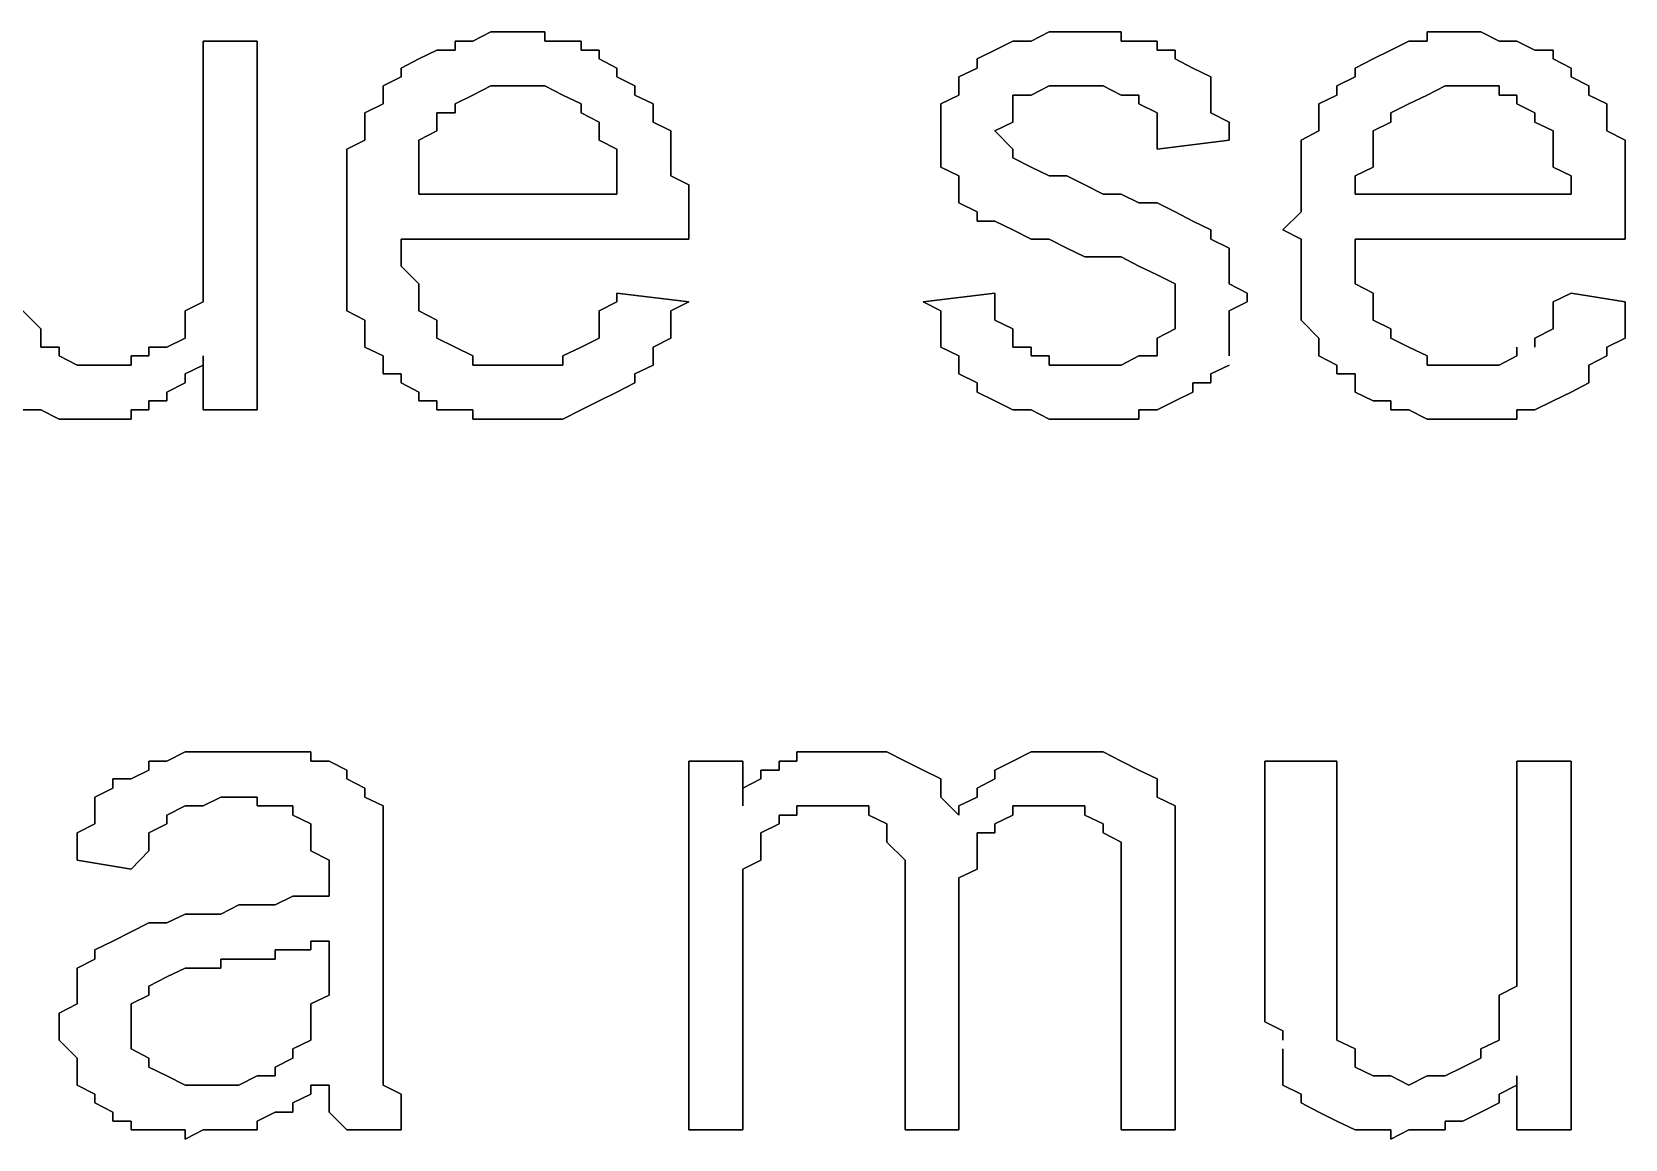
# Model space of a CAD drawing. Header units: metres. Extents: x 2.9 to 42.8, y 1.7 to 28.7.
# Drawn here: x 40.0067 to 40.319, y 16.4553 to 16.6723 of the extents above; entities that cross this region are included whole.
import ezdxf

# ---------------------------------------------------------------- set-up
doc = ezdxf.new("R2010")
doc.units = ezdxf.units.M
doc.layers.add('GRIS', color=8, linetype='Continuous')

msp = doc.modelspace()

# ---------------------------------------------------------------- linework, layer by layer
at = {"layer": 'GRIS', "lineweight": -3}
for points in [[(40.0967, 16.6723), (40.0932, 16.6705), (40.0967, 16.6723)], [(40.1003, 16.6723), (40.0967, 16.6723), (40.1003, 16.6723)], [(40.1038, 16.6723), (40.1003, 16.6723), (40.1038, 16.6723)], [(40.1073, 16.6723), (40.1038, 16.6723), (40.1073, 16.6723)], [(40.1073, 16.6705), (40.1073, 16.6723), (40.1073, 16.6705)], [(40.2061, 16.6723), (40.2026, 16.6705), (40.2061, 16.6723)], [(40.2096, 16.6723), (40.2061, 16.6723), (40.2096, 16.6723)], [(40.2131, 16.6723), (40.2096, 16.6723), (40.2131, 16.6723)], [(40.2167, 16.6723), (40.2131, 16.6723), (40.2167, 16.6723)], [(40.2202, 16.6723), (40.2167, 16.6723), (40.2202, 16.6723)], [(40.2202, 16.6705), (40.2202, 16.6723), (40.2202, 16.6705)], [(40.2837, 16.6723), (40.2802, 16.6723), (40.2837, 16.6723)], [(40.2802, 16.6723), (40.2802, 16.6705), (40.2802, 16.6723)], [(40.2872, 16.6723), (40.2837, 16.6723), (40.2872, 16.6723)], [(40.2907, 16.6723), (40.2872, 16.6723), (40.2907, 16.6723)], [(40.2943, 16.6705), (40.2907, 16.6723), (40.2943, 16.6705)], [(40.0509, 16.6705), (40.0403, 16.6705), (40.0509, 16.6705)], [(40.0403, 16.6705), (40.0403, 16.6317), (40.0403, 16.6705)], [(40.0509, 16.5982), (40.0509, 16.6705), (40.0509, 16.5982)], [(40.0861, 16.6687), (40.0826, 16.667), (40.0861, 16.6687)], [(40.0897, 16.6687), (40.0861, 16.6687), (40.0897, 16.6687)], [(40.0932, 16.6705), (40.0897, 16.6705), (40.0932, 16.6705)], [(40.0897, 16.6705), (40.0897, 16.6687), (40.0897, 16.6705)], [(40.1108, 16.6705), (40.1073, 16.6705), (40.1108, 16.6705)], [(40.1144, 16.6705), (40.1108, 16.6705), (40.1144, 16.6705)], [(40.1144, 16.6687), (40.1144, 16.6705), (40.1144, 16.6687)], [(40.1179, 16.6687), (40.1144, 16.6687), (40.1179, 16.6687)], [(40.1179, 16.667), (40.1179, 16.6687), (40.1179, 16.667)], [(40.1955, 16.6687), (40.192, 16.667), (40.1955, 16.6687)], [(40.199, 16.6705), (40.1955, 16.6687), (40.199, 16.6705)], [(40.2026, 16.6705), (40.199, 16.6705), (40.2026, 16.6705)], [(40.2237, 16.6705), (40.2202, 16.6705), (40.2237, 16.6705)], [(40.2273, 16.6705), (40.2237, 16.6705), (40.2273, 16.6705)], [(40.2273, 16.6687), (40.2273, 16.6705), (40.2273, 16.6687)], [(40.2308, 16.6687), (40.2273, 16.6687), (40.2308, 16.6687)], [(40.2308, 16.667), (40.2308, 16.6687), (40.2308, 16.667)], [(40.2731, 16.6687), (40.2696, 16.667), (40.2731, 16.6687)], [(40.2766, 16.6705), (40.2731, 16.6687), (40.2766, 16.6705)], [(40.2802, 16.6705), (40.2766, 16.6705), (40.2802, 16.6705)], [(40.2978, 16.6705), (40.2943, 16.6705), (40.2978, 16.6705)], [(40.3013, 16.6687), (40.2978, 16.6705), (40.3013, 16.6687)], [(40.3049, 16.6687), (40.3013, 16.6687), (40.3049, 16.6687)], [(40.3049, 16.667), (40.3049, 16.6687), (40.3049, 16.667)], [(40.0826, 16.667), (40.0791, 16.6652), (40.0826, 16.667)], [(40.0791, 16.6652), (40.0791, 16.6635), (40.0791, 16.6652)], [(40.1214, 16.6652), (40.1179, 16.667), (40.1214, 16.6652)], [(40.1214, 16.6635), (40.1214, 16.6652), (40.1214, 16.6635)], [(40.192, 16.6652), (40.1884, 16.6635), (40.192, 16.6652)], [(40.192, 16.667), (40.192, 16.6652), (40.192, 16.667)], [(40.2343, 16.6652), (40.2308, 16.667), (40.2343, 16.6652)], [(40.2378, 16.6635), (40.2343, 16.6652), (40.2378, 16.6635)], [(40.2696, 16.667), (40.2661, 16.6652), (40.2696, 16.667)], [(40.2661, 16.6652), (40.2661, 16.6635), (40.2661, 16.6652)], [(40.3084, 16.6652), (40.3049, 16.667), (40.3084, 16.6652)], [(40.3084, 16.6635), (40.3084, 16.6652), (40.3084, 16.6635)], [(40.0791, 16.6635), (40.0756, 16.6617), (40.0791, 16.6635)], [(40.0756, 16.6617), (40.0756, 16.6599), (40.0756, 16.6617)], [(40.0932, 16.6599), (40.0967, 16.6617), (40.0932, 16.6599)], [(40.0967, 16.6617), (40.1003, 16.6617), (40.0967, 16.6617)], [(40.1003, 16.6617), (40.1038, 16.6617), (40.1003, 16.6617)], [(40.1038, 16.6617), (40.1073, 16.6617), (40.1038, 16.6617)], [(40.1073, 16.6617), (40.1108, 16.6599), (40.1073, 16.6617)], [(40.1249, 16.6617), (40.1214, 16.6635), (40.1249, 16.6617)], [(40.1249, 16.6599), (40.1249, 16.6617), (40.1249, 16.6599)], [(40.1884, 16.6635), (40.1884, 16.6617), (40.1884, 16.6635)], [(40.1884, 16.6617), (40.1884, 16.6599), (40.1884, 16.6617)], [(40.2026, 16.6599), (40.2061, 16.6617), (40.2026, 16.6599)], [(40.2061, 16.6617), (40.2096, 16.6617), (40.2061, 16.6617)], [(40.2096, 16.6617), (40.2131, 16.6617), (40.2096, 16.6617)], [(40.2131, 16.6617), (40.2167, 16.6617), (40.2131, 16.6617)], [(40.2167, 16.6617), (40.2202, 16.6599), (40.2167, 16.6617)], [(40.2378, 16.6617), (40.2378, 16.6635), (40.2378, 16.6617)], [(40.2378, 16.6599), (40.2378, 16.6617), (40.2378, 16.6599)], [(40.2661, 16.6635), (40.2625, 16.6617), (40.2661, 16.6635)], [(40.2625, 16.6617), (40.2625, 16.6599), (40.2625, 16.6617)], [(40.2802, 16.6599), (40.2837, 16.6617), (40.2802, 16.6599)], [(40.2837, 16.6617), (40.2872, 16.6617), (40.2837, 16.6617)], [(40.2872, 16.6617), (40.2907, 16.6617), (40.2872, 16.6617)], [(40.2907, 16.6617), (40.2943, 16.6617), (40.2907, 16.6617)], [(40.2943, 16.6617), (40.2943, 16.6599), (40.2943, 16.6617)], [(40.3119, 16.6617), (40.3084, 16.6635), (40.3119, 16.6617)], [(40.3119, 16.6599), (40.3119, 16.6617), (40.3119, 16.6599)], [(40.0756, 16.6599), (40.0756, 16.6582), (40.0756, 16.6599)], [(40.0897, 16.6582), (40.0932, 16.6599), (40.0897, 16.6582)], [(40.1108, 16.6599), (40.1144, 16.6582), (40.1108, 16.6599)], [(40.1285, 16.6582), (40.1249, 16.6599), (40.1285, 16.6582)], [(40.1884, 16.6599), (40.1849, 16.6582), (40.1884, 16.6599)], [(40.199, 16.6582), (40.199, 16.6599), (40.199, 16.6582)], [(40.199, 16.6599), (40.2026, 16.6599), (40.199, 16.6599)], [(40.2202, 16.6599), (40.2237, 16.6599), (40.2202, 16.6599)], [(40.2237, 16.6599), (40.2237, 16.6582), (40.2237, 16.6599)], [(40.2378, 16.6564), (40.2378, 16.6599), (40.2378, 16.6564)], [(40.2625, 16.6599), (40.259, 16.6582), (40.2625, 16.6599)], [(40.2766, 16.6582), (40.2802, 16.6599), (40.2766, 16.6582)], [(40.2943, 16.6599), (40.2978, 16.6599), (40.2943, 16.6599)], [(40.2978, 16.6599), (40.2978, 16.6582), (40.2978, 16.6599)], [(40.3154, 16.6582), (40.3119, 16.6599), (40.3154, 16.6582)], [(40.0756, 16.6582), (40.072, 16.6564), (40.0756, 16.6582)], [(40.072, 16.6564), (40.072, 16.6546), (40.072, 16.6564)], [(40.0861, 16.6546), (40.0861, 16.6564), (40.0861, 16.6546)], [(40.0861, 16.6564), (40.0897, 16.6564), (40.0861, 16.6564)], [(40.0897, 16.6564), (40.0897, 16.6582), (40.0897, 16.6564)], [(40.1144, 16.6582), (40.1144, 16.6564), (40.1144, 16.6582)], [(40.1144, 16.6564), (40.1179, 16.6546), (40.1144, 16.6564)], [(40.1285, 16.6564), (40.1285, 16.6582), (40.1285, 16.6564)], [(40.1285, 16.6546), (40.1285, 16.6564), (40.1285, 16.6546)], [(40.1849, 16.6582), (40.1849, 16.6564), (40.1849, 16.6582)], [(40.1849, 16.6564), (40.1849, 16.6529), (40.1849, 16.6564)], [(40.199, 16.6546), (40.199, 16.6582), (40.199, 16.6546)], [(40.2237, 16.6582), (40.2273, 16.6564), (40.2237, 16.6582)], [(40.2273, 16.6564), (40.2273, 16.6546), (40.2273, 16.6564)], [(40.2414, 16.6546), (40.2378, 16.6564), (40.2414, 16.6546)], [(40.259, 16.6582), (40.259, 16.6564), (40.259, 16.6582)], [(40.259, 16.6564), (40.259, 16.6546), (40.259, 16.6564)], [(40.2731, 16.6564), (40.2766, 16.6582), (40.2731, 16.6564)], [(40.2731, 16.6546), (40.2731, 16.6564), (40.2731, 16.6546)], [(40.2978, 16.6582), (40.3013, 16.6564), (40.2978, 16.6582)], [(40.3013, 16.6564), (40.3013, 16.6546), (40.3013, 16.6564)], [(40.3154, 16.6564), (40.3154, 16.6582), (40.3154, 16.6564)], [(40.3154, 16.6546), (40.3154, 16.6564), (40.3154, 16.6546)], [(40.072, 16.6546), (40.072, 16.6529), (40.072, 16.6546)], [(40.072, 16.6529), (40.072, 16.6511), (40.072, 16.6529)], [(40.0826, 16.6511), (40.0861, 16.6529), (40.0826, 16.6511)], [(40.0861, 16.6529), (40.0861, 16.6546), (40.0861, 16.6529)], [(40.1179, 16.6546), (40.1179, 16.6529), (40.1179, 16.6546)], [(40.1179, 16.6529), (40.1179, 16.6511), (40.1179, 16.6529)], [(40.132, 16.6529), (40.1285, 16.6546), (40.132, 16.6529)], [(40.132, 16.6511), (40.132, 16.6529), (40.132, 16.6511)], [(40.1849, 16.6529), (40.1849, 16.6511), (40.1849, 16.6529)], [(40.1955, 16.6529), (40.199, 16.6546), (40.1955, 16.6529)], [(40.199, 16.6493), (40.1955, 16.6529), (40.199, 16.6493)], [(40.2273, 16.6546), (40.2273, 16.6529), (40.2273, 16.6546)], [(40.2273, 16.6529), (40.2273, 16.6493), (40.2273, 16.6529)], [(40.2414, 16.6511), (40.2414, 16.6546), (40.2414, 16.6511)], [(40.259, 16.6529), (40.2555, 16.6511), (40.259, 16.6529)], [(40.259, 16.6546), (40.259, 16.6529), (40.259, 16.6546)], [(40.2696, 16.6529), (40.2731, 16.6546), (40.2696, 16.6529)], [(40.2696, 16.6511), (40.2696, 16.6529), (40.2696, 16.6511)], [(40.3013, 16.6546), (40.3049, 16.6529), (40.3013, 16.6546)], [(40.3049, 16.6529), (40.3049, 16.6511), (40.3049, 16.6529)], [(40.3154, 16.6529), (40.3154, 16.6546), (40.3154, 16.6529)], [(40.319, 16.6511), (40.3154, 16.6529), (40.319, 16.6511)], [(40.072, 16.6511), (40.0685, 16.6493), (40.072, 16.6511)], [(40.0685, 16.6493), (40.0685, 16.6458), (40.0685, 16.6493)], [(40.0826, 16.6493), (40.0826, 16.6511), (40.0826, 16.6493)], [(40.0826, 16.6458), (40.0826, 16.6493), (40.0826, 16.6458)], [(40.1179, 16.6511), (40.1214, 16.6493), (40.1179, 16.6511)], [(40.1214, 16.6493), (40.1214, 16.6458), (40.1214, 16.6493)], [(40.132, 16.6493), (40.132, 16.6511), (40.132, 16.6493)], [(40.132, 16.6458), (40.132, 16.6493), (40.132, 16.6458)], [(40.1849, 16.6511), (40.1849, 16.6476), (40.1849, 16.6511)], [(40.199, 16.6476), (40.199, 16.6493), (40.199, 16.6476)], [(40.2273, 16.6493), (40.2414, 16.6511), (40.2273, 16.6493)], [(40.2555, 16.6511), (40.2555, 16.6493), (40.2555, 16.6511)], [(40.2555, 16.6493), (40.2555, 16.6458), (40.2555, 16.6493)], [(40.2696, 16.6493), (40.2696, 16.6511), (40.2696, 16.6493)], [(40.2696, 16.6458), (40.2696, 16.6493), (40.2696, 16.6458)], [(40.3049, 16.6511), (40.3049, 16.6493), (40.3049, 16.6511)], [(40.3049, 16.6493), (40.3049, 16.6458), (40.3049, 16.6493)], [(40.319, 16.6493), (40.319, 16.6511), (40.319, 16.6493)], [(40.319, 16.6458), (40.319, 16.6493), (40.319, 16.6458)], [(40.1849, 16.6476), (40.1849, 16.6458), (40.1849, 16.6476)], [(40.2026, 16.6458), (40.199, 16.6476), (40.2026, 16.6458)], [(40.0685, 16.6458), (40.0685, 16.6441), (40.0685, 16.6458)], [(40.0685, 16.6441), (40.0685, 16.6423), (40.0685, 16.6441)], [(40.0826, 16.6441), (40.0826, 16.6458), (40.0826, 16.6441)], [(40.0826, 16.6405), (40.0826, 16.6441), (40.0826, 16.6405)], [(40.1214, 16.6458), (40.1214, 16.6441), (40.1214, 16.6458)], [(40.1214, 16.6441), (40.1214, 16.6405), (40.1214, 16.6441)], [(40.132, 16.6441), (40.132, 16.6458), (40.132, 16.6441)], [(40.1355, 16.6423), (40.132, 16.6441), (40.1355, 16.6423)], [(40.1849, 16.6458), (40.1884, 16.6441), (40.1849, 16.6458)], [(40.1884, 16.6441), (40.1884, 16.6423), (40.1884, 16.6441)], [(40.2061, 16.6441), (40.2026, 16.6458), (40.2061, 16.6441)], [(40.2096, 16.6441), (40.2061, 16.6441), (40.2096, 16.6441)], [(40.2131, 16.6423), (40.2096, 16.6441), (40.2131, 16.6423)], [(40.2555, 16.6458), (40.2555, 16.6441), (40.2555, 16.6458)], [(40.2555, 16.6441), (40.2555, 16.6423), (40.2555, 16.6441)], [(40.2661, 16.6441), (40.2696, 16.6458), (40.2661, 16.6441)], [(40.2661, 16.6405), (40.2661, 16.6441), (40.2661, 16.6405)], [(40.3049, 16.6458), (40.3084, 16.6441), (40.3049, 16.6458)], [(40.3084, 16.6441), (40.3084, 16.6405), (40.3084, 16.6441)], [(40.319, 16.6441), (40.319, 16.6458), (40.319, 16.6441)], [(40.319, 16.6423), (40.319, 16.6441), (40.319, 16.6423)], [(40.0685, 16.6423), (40.0685, 16.6388), (40.0685, 16.6423)], [(40.1214, 16.6405), (40.0826, 16.6405), (40.1214, 16.6405)], [(40.1355, 16.6388), (40.1355, 16.6423), (40.1355, 16.6388)], [(40.1884, 16.6423), (40.1884, 16.6405), (40.1884, 16.6423)], [(40.1884, 16.6405), (40.1884, 16.6388), (40.1884, 16.6405)], [(40.2167, 16.6405), (40.2131, 16.6423), (40.2167, 16.6405)], [(40.2202, 16.6405), (40.2167, 16.6405), (40.2202, 16.6405)], [(40.2237, 16.6388), (40.2202, 16.6405), (40.2237, 16.6388)], [(40.2555, 16.6423), (40.2555, 16.6388), (40.2555, 16.6423)], [(40.3084, 16.6405), (40.2661, 16.6405), (40.3084, 16.6405)], [(40.319, 16.6388), (40.319, 16.6423), (40.319, 16.6388)], [(40.0685, 16.6388), (40.0685, 16.637), (40.0685, 16.6388)], [(40.0685, 16.637), (40.0685, 16.6335), (40.0685, 16.637)], [(40.1355, 16.637), (40.1355, 16.6388), (40.1355, 16.637)], [(40.1355, 16.6335), (40.1355, 16.637), (40.1355, 16.6335)], [(40.1884, 16.6388), (40.192, 16.637), (40.1884, 16.6388)], [(40.192, 16.637), (40.192, 16.6352), (40.192, 16.637)], [(40.2273, 16.6388), (40.2237, 16.6388), (40.2273, 16.6388)], [(40.2308, 16.637), (40.2273, 16.6388), (40.2308, 16.637)], [(40.2343, 16.6352), (40.2308, 16.637), (40.2343, 16.6352)], [(40.2555, 16.637), (40.2519, 16.6335), (40.2555, 16.637)], [(40.2555, 16.6388), (40.2555, 16.637), (40.2555, 16.6388)], [(40.319, 16.637), (40.319, 16.6388), (40.319, 16.637)], [(40.319, 16.6335), (40.319, 16.637), (40.319, 16.6335)], [(40.192, 16.6352), (40.1955, 16.6352), (40.192, 16.6352)], [(40.1955, 16.6352), (40.199, 16.6335), (40.1955, 16.6352)], [(40.2378, 16.6335), (40.2343, 16.6352), (40.2378, 16.6335)], [(40.0403, 16.6317), (40.0403, 16.6282), (40.0403, 16.6317)], [(40.0685, 16.6335), (40.0685, 16.6317), (40.0685, 16.6335)], [(40.0685, 16.6317), (40.0685, 16.6299), (40.0685, 16.6317)], [(40.0791, 16.6282), (40.0791, 16.6317), (40.0791, 16.6282)], [(40.0791, 16.6317), (40.1355, 16.6317), (40.0791, 16.6317)], [(40.1355, 16.6317), (40.1355, 16.6335), (40.1355, 16.6317)], [(40.199, 16.6335), (40.2026, 16.6317), (40.199, 16.6335)], [(40.2026, 16.6317), (40.2061, 16.6317), (40.2026, 16.6317)], [(40.2061, 16.6317), (40.2096, 16.6299), (40.2061, 16.6317)], [(40.2378, 16.6317), (40.2378, 16.6335), (40.2378, 16.6317)], [(40.2414, 16.6299), (40.2378, 16.6317), (40.2414, 16.6299)], [(40.2519, 16.6335), (40.2555, 16.6317), (40.2519, 16.6335)], [(40.2555, 16.6317), (40.2555, 16.6299), (40.2555, 16.6317)], [(40.2661, 16.6282), (40.2661, 16.6317), (40.2661, 16.6282)], [(40.2661, 16.6317), (40.319, 16.6317), (40.2661, 16.6317)], [(40.319, 16.6317), (40.319, 16.6335), (40.319, 16.6317)], [(40.0403, 16.6282), (40.0403, 16.6264), (40.0403, 16.6282)], [(40.0685, 16.6299), (40.0685, 16.6264), (40.0685, 16.6299)], [(40.0791, 16.6264), (40.0791, 16.6282), (40.0791, 16.6264)], [(40.2096, 16.6299), (40.2131, 16.6282), (40.2096, 16.6299)], [(40.2131, 16.6282), (40.2167, 16.6282), (40.2131, 16.6282)], [(40.2167, 16.6282), (40.2202, 16.6282), (40.2167, 16.6282)], [(40.2202, 16.6282), (40.2237, 16.6264), (40.2202, 16.6282)], [(40.2414, 16.6282), (40.2414, 16.6299), (40.2414, 16.6282)], [(40.2414, 16.6264), (40.2414, 16.6282), (40.2414, 16.6264)], [(40.2555, 16.6299), (40.2555, 16.6264), (40.2555, 16.6299)], [(40.2661, 16.6264), (40.2661, 16.6282), (40.2661, 16.6264)], [(40.0403, 16.6264), (40.0403, 16.6229), (40.0403, 16.6264)], [(40.0685, 16.6264), (40.0685, 16.6247), (40.0685, 16.6264)], [(40.0685, 16.6247), (40.0685, 16.6211), (40.0685, 16.6247)], [(40.0826, 16.6229), (40.0791, 16.6264), (40.0826, 16.6229)], [(40.2237, 16.6264), (40.2273, 16.6247), (40.2237, 16.6264)], [(40.2273, 16.6247), (40.2308, 16.6229), (40.2273, 16.6247)], [(40.2414, 16.6229), (40.2414, 16.6264), (40.2414, 16.6229)], [(40.2555, 16.6264), (40.2555, 16.6247), (40.2555, 16.6264)], [(40.2555, 16.6247), (40.2555, 16.6211), (40.2555, 16.6247)], [(40.2661, 16.6229), (40.2661, 16.6264), (40.2661, 16.6229)], [(40.0403, 16.6229), (40.0403, 16.6211), (40.0403, 16.6229)], [(40.0403, 16.6211), (40.0403, 16.6194), (40.0403, 16.6211)], [(40.0685, 16.6211), (40.0685, 16.6194), (40.0685, 16.6211)], [(40.0826, 16.6211), (40.0826, 16.6229), (40.0826, 16.6211)], [(40.0826, 16.6194), (40.0826, 16.6211), (40.0826, 16.6194)], [(40.1214, 16.6211), (40.1214, 16.6194), (40.1214, 16.6211)], [(40.1355, 16.6194), (40.1214, 16.6211), (40.1355, 16.6194)], [(40.1955, 16.6211), (40.1814, 16.6194), (40.1955, 16.6211)], [(40.1955, 16.6194), (40.1955, 16.6211), (40.1955, 16.6194)], [(40.2308, 16.6229), (40.2308, 16.6194), (40.2308, 16.6229)], [(40.2449, 16.6211), (40.2414, 16.6229), (40.2449, 16.6211)], [(40.2449, 16.6194), (40.2449, 16.6211), (40.2449, 16.6194)], [(40.2555, 16.6211), (40.2555, 16.6194), (40.2555, 16.6211)], [(40.2696, 16.6211), (40.2661, 16.6229), (40.2696, 16.6211)], [(40.2696, 16.6194), (40.2696, 16.6211), (40.2696, 16.6194)], [(40.3084, 16.6211), (40.3049, 16.6194), (40.3084, 16.6211)], [(40.319, 16.6194), (40.3084, 16.6211), (40.319, 16.6194)], [(40.0403, 16.6194), (40.0368, 16.6176), (40.0403, 16.6194)], [(40.0685, 16.6194), (40.0685, 16.6176), (40.0685, 16.6194)], [(40.0826, 16.6176), (40.0826, 16.6194), (40.0826, 16.6176)], [(40.1214, 16.6194), (40.1179, 16.6176), (40.1214, 16.6194)], [(40.132, 16.6176), (40.1355, 16.6194), (40.132, 16.6176)], [(40.1814, 16.6194), (40.1849, 16.6176), (40.1814, 16.6194)], [(40.1955, 16.6158), (40.1955, 16.6194), (40.1955, 16.6158)], [(40.2308, 16.6194), (40.2308, 16.6176), (40.2308, 16.6194)], [(40.2414, 16.6176), (40.2449, 16.6194), (40.2414, 16.6176)], [(40.2555, 16.6194), (40.2555, 16.6176), (40.2555, 16.6194)], [(40.2696, 16.6176), (40.2696, 16.6194), (40.2696, 16.6176)], [(40.3049, 16.6194), (40.3049, 16.6176), (40.3049, 16.6194)], [(40.319, 16.6176), (40.319, 16.6194), (40.319, 16.6176)], [(40.0085, 16.6141), (40.005, 16.6176), (40.0085, 16.6141)], [(40.0368, 16.6176), (40.0368, 16.6158), (40.0368, 16.6176)], [(40.0368, 16.6158), (40.0368, 16.6141), (40.0368, 16.6158)], [(40.0685, 16.6176), (40.072, 16.6158), (40.0685, 16.6176)], [(40.072, 16.6158), (40.072, 16.6123), (40.072, 16.6158)], [(40.0861, 16.6158), (40.0826, 16.6176), (40.0861, 16.6158)], [(40.0861, 16.6141), (40.0861, 16.6158), (40.0861, 16.6141)], [(40.1179, 16.6176), (40.1179, 16.6141), (40.1179, 16.6176)], [(40.132, 16.6141), (40.132, 16.6176), (40.132, 16.6141)], [(40.1849, 16.6176), (40.1849, 16.6158), (40.1849, 16.6176)], [(40.1849, 16.6158), (40.1849, 16.6141), (40.1849, 16.6158)], [(40.199, 16.6141), (40.1955, 16.6158), (40.199, 16.6141)], [(40.2308, 16.6176), (40.2308, 16.6158), (40.2308, 16.6176)], [(40.2308, 16.6158), (40.2308, 16.6141), (40.2308, 16.6158)], [(40.2414, 16.6141), (40.2414, 16.6176), (40.2414, 16.6141)], [(40.2555, 16.6176), (40.2555, 16.6158), (40.2555, 16.6176)], [(40.2555, 16.6158), (40.259, 16.6123), (40.2555, 16.6158)], [(40.2696, 16.6158), (40.2696, 16.6176), (40.2696, 16.6158)], [(40.2731, 16.6141), (40.2696, 16.6158), (40.2731, 16.6141)], [(40.3049, 16.6176), (40.3049, 16.6141), (40.3049, 16.6176)], [(40.319, 16.6141), (40.319, 16.6176), (40.319, 16.6141)], [(40.0085, 16.6123), (40.0085, 16.6141), (40.0085, 16.6123)], [(40.0085, 16.6105), (40.0085, 16.6123), (40.0085, 16.6105)], [(40.0368, 16.6123), (40.0332, 16.6105), (40.0368, 16.6123)], [(40.0368, 16.6141), (40.0368, 16.6123), (40.0368, 16.6141)], [(40.072, 16.6123), (40.072, 16.6105), (40.072, 16.6123)], [(40.0861, 16.6123), (40.0861, 16.6141), (40.0861, 16.6123)], [(40.0897, 16.6105), (40.0861, 16.6123), (40.0897, 16.6105)], [(40.1179, 16.6123), (40.1144, 16.6105), (40.1179, 16.6123)], [(40.1179, 16.6141), (40.1179, 16.6123), (40.1179, 16.6141)], [(40.1285, 16.6105), (40.132, 16.6123), (40.1285, 16.6105)], [(40.132, 16.6123), (40.132, 16.6141), (40.132, 16.6123)], [(40.1849, 16.6141), (40.1849, 16.6105), (40.1849, 16.6141)], [(40.199, 16.6123), (40.199, 16.6141), (40.199, 16.6123)], [(40.199, 16.6105), (40.199, 16.6123), (40.199, 16.6105)], [(40.2308, 16.6141), (40.2273, 16.6123), (40.2308, 16.6141)], [(40.2273, 16.6123), (40.2273, 16.6105), (40.2273, 16.6123)], [(40.2414, 16.6123), (40.2414, 16.6141), (40.2414, 16.6123)], [(40.2414, 16.6105), (40.2414, 16.6123), (40.2414, 16.6105)], [(40.259, 16.6123), (40.259, 16.6105), (40.259, 16.6123)], [(40.2731, 16.6123), (40.2731, 16.6141), (40.2731, 16.6123)], [(40.2766, 16.6105), (40.2731, 16.6123), (40.2766, 16.6105)], [(40.3049, 16.6141), (40.3013, 16.6123), (40.3049, 16.6141)], [(40.3013, 16.6123), (40.3013, 16.6105), (40.3013, 16.6123)], [(40.3154, 16.6105), (40.319, 16.6123), (40.3154, 16.6105)], [(40.319, 16.6123), (40.319, 16.6141), (40.319, 16.6123)], [(40.0121, 16.6105), (40.0085, 16.6105), (40.0121, 16.6105)], [(40.0121, 16.6088), (40.0121, 16.6105), (40.0121, 16.6088)], [(40.0156, 16.607), (40.0121, 16.6088), (40.0156, 16.607)], [(40.0297, 16.6088), (40.0262, 16.6088), (40.0297, 16.6088)], [(40.0262, 16.6088), (40.0262, 16.607), (40.0262, 16.6088)], [(40.0332, 16.6105), (40.0297, 16.6105), (40.0332, 16.6105)], [(40.0297, 16.6105), (40.0297, 16.6088), (40.0297, 16.6105)], [(40.0403, 16.607), (40.0403, 16.6088), (40.0403, 16.607)], [(40.0403, 16.6088), (40.0403, 16.5982), (40.0403, 16.6088)], [(40.072, 16.6105), (40.0756, 16.6088), (40.072, 16.6105)], [(40.0756, 16.6088), (40.0756, 16.607), (40.0756, 16.6088)], [(40.0932, 16.6088), (40.0897, 16.6105), (40.0932, 16.6088)], [(40.0932, 16.607), (40.0932, 16.6088), (40.0932, 16.607)], [(40.1144, 16.6105), (40.1108, 16.6088), (40.1144, 16.6105)], [(40.1108, 16.6088), (40.1108, 16.607), (40.1108, 16.6088)], [(40.1285, 16.6088), (40.1285, 16.6105), (40.1285, 16.6088)], [(40.1285, 16.607), (40.1285, 16.6088), (40.1285, 16.607)], [(40.1849, 16.6105), (40.1884, 16.6088), (40.1849, 16.6105)], [(40.1884, 16.6088), (40.1884, 16.607), (40.1884, 16.6088)], [(40.2026, 16.6105), (40.199, 16.6105), (40.2026, 16.6105)], [(40.2026, 16.6088), (40.2026, 16.6105), (40.2026, 16.6088)], [(40.2061, 16.6088), (40.2026, 16.6088), (40.2061, 16.6088)], [(40.2061, 16.607), (40.2061, 16.6088), (40.2061, 16.607)], [(40.2237, 16.6088), (40.2202, 16.607), (40.2237, 16.6088)], [(40.2273, 16.6088), (40.2237, 16.6088), (40.2273, 16.6088)], [(40.2273, 16.6105), (40.2273, 16.6088), (40.2273, 16.6105)], [(40.2414, 16.6088), (40.2414, 16.6105), (40.2414, 16.6088)], [(40.259, 16.6105), (40.259, 16.6088), (40.259, 16.6105)], [(40.259, 16.6088), (40.2625, 16.607), (40.259, 16.6088)], [(40.2802, 16.6088), (40.2766, 16.6105), (40.2802, 16.6088)], [(40.2802, 16.607), (40.2802, 16.6088), (40.2802, 16.607)], [(40.2978, 16.6088), (40.2943, 16.607), (40.2978, 16.6088)], [(40.2978, 16.6105), (40.2978, 16.6088), (40.2978, 16.6105)], [(40.3119, 16.607), (40.3154, 16.6088), (40.3119, 16.607)], [(40.3154, 16.6088), (40.3154, 16.6105), (40.3154, 16.6088)], [(40.0191, 16.607), (40.0156, 16.607), (40.0191, 16.607)], [(40.0226, 16.607), (40.0191, 16.607), (40.0226, 16.607)], [(40.0262, 16.607), (40.0226, 16.607), (40.0262, 16.607)], [(40.0368, 16.6053), (40.0403, 16.607), (40.0368, 16.6053)], [(40.0756, 16.607), (40.0756, 16.6053), (40.0756, 16.607)], [(40.0967, 16.607), (40.0932, 16.607), (40.0967, 16.607)], [(40.1003, 16.607), (40.0967, 16.607), (40.1003, 16.607)], [(40.1038, 16.607), (40.1003, 16.607), (40.1038, 16.607)], [(40.1073, 16.607), (40.1038, 16.607), (40.1073, 16.607)], [(40.1108, 16.607), (40.1073, 16.607), (40.1108, 16.607)], [(40.1249, 16.6053), (40.1285, 16.607), (40.1249, 16.6053)], [(40.1884, 16.607), (40.1884, 16.6053), (40.1884, 16.607)], [(40.2096, 16.607), (40.2061, 16.607), (40.2096, 16.607)], [(40.2131, 16.607), (40.2096, 16.607), (40.2131, 16.607)], [(40.2167, 16.607), (40.2131, 16.607), (40.2167, 16.607)], [(40.2202, 16.607), (40.2167, 16.607), (40.2202, 16.607)], [(40.2378, 16.6053), (40.2414, 16.607), (40.2378, 16.6053)], [(40.2625, 16.607), (40.2625, 16.6053), (40.2625, 16.607)], [(40.2837, 16.607), (40.2802, 16.607), (40.2837, 16.607)], [(40.2872, 16.607), (40.2837, 16.607), (40.2872, 16.607)], [(40.2907, 16.607), (40.2872, 16.607), (40.2907, 16.607)], [(40.2943, 16.607), (40.2907, 16.607), (40.2943, 16.607)], [(40.3119, 16.6053), (40.3119, 16.607), (40.3119, 16.6053)], [(40.0332, 16.6017), (40.0368, 16.6035), (40.0332, 16.6017)], [(40.0368, 16.6035), (40.0368, 16.6053), (40.0368, 16.6035)], [(40.0756, 16.6053), (40.0791, 16.6053), (40.0756, 16.6053)], [(40.0791, 16.6053), (40.0791, 16.6035), (40.0791, 16.6053)], [(40.0791, 16.6035), (40.0826, 16.6017), (40.0791, 16.6035)], [(40.1214, 16.6017), (40.1249, 16.6035), (40.1214, 16.6017)], [(40.1249, 16.6035), (40.1249, 16.6053), (40.1249, 16.6035)], [(40.1884, 16.6053), (40.192, 16.6035), (40.1884, 16.6053)], [(40.192, 16.6035), (40.192, 16.6017), (40.192, 16.6035)], [(40.2343, 16.6017), (40.2343, 16.6035), (40.2343, 16.6017)], [(40.2343, 16.6035), (40.2378, 16.6035), (40.2343, 16.6035)], [(40.2378, 16.6035), (40.2378, 16.6053), (40.2378, 16.6035)], [(40.2625, 16.6053), (40.2661, 16.6053), (40.2625, 16.6053)], [(40.2661, 16.6053), (40.2661, 16.6035), (40.2661, 16.6053)], [(40.2661, 16.6035), (40.2661, 16.6017), (40.2661, 16.6035)], [(40.3084, 16.6017), (40.3119, 16.6035), (40.3084, 16.6017)], [(40.3119, 16.6035), (40.3119, 16.6053), (40.3119, 16.6035)], [(40.0297, 16.5982), (40.0297, 16.6), (40.0297, 16.5982)], [(40.0297, 16.6), (40.0332, 16.6), (40.0297, 16.6)], [(40.0332, 16.6), (40.0332, 16.6017), (40.0332, 16.6)], [(40.0826, 16.6017), (40.0826, 16.6), (40.0826, 16.6017)], [(40.0826, 16.6), (40.0861, 16.6), (40.0826, 16.6)], [(40.0861, 16.6), (40.0861, 16.5982), (40.0861, 16.6)], [(40.1144, 16.5982), (40.1179, 16.6), (40.1144, 16.5982)], [(40.1179, 16.6), (40.1214, 16.6017), (40.1179, 16.6)], [(40.192, 16.6017), (40.1955, 16.6), (40.192, 16.6017)], [(40.1955, 16.6), (40.199, 16.5982), (40.1955, 16.6)], [(40.2273, 16.5982), (40.2308, 16.6), (40.2273, 16.5982)], [(40.2308, 16.6), (40.2343, 16.6017), (40.2308, 16.6)], [(40.2661, 16.6017), (40.2696, 16.6), (40.2661, 16.6017)], [(40.2696, 16.6), (40.2731, 16.6), (40.2696, 16.6)], [(40.2731, 16.6), (40.2731, 16.5982), (40.2731, 16.6)], [(40.3013, 16.5982), (40.3049, 16.6), (40.3013, 16.5982)], [(40.3049, 16.6), (40.3084, 16.6017), (40.3049, 16.6)], [(40.005, 16.5982), (40.0085, 16.5982), (40.005, 16.5982)], [(40.0085, 16.5982), (40.0121, 16.5964), (40.0085, 16.5982)], [(40.0121, 16.5964), (40.0156, 16.5964), (40.0121, 16.5964)], [(40.0156, 16.5964), (40.0191, 16.5964), (40.0156, 16.5964)], [(40.0191, 16.5964), (40.0226, 16.5964), (40.0191, 16.5964)], [(40.0226, 16.5964), (40.0262, 16.5964), (40.0226, 16.5964)], [(40.0262, 16.5964), (40.0262, 16.5982), (40.0262, 16.5964)], [(40.0262, 16.5982), (40.0297, 16.5982), (40.0262, 16.5982)], [(40.0403, 16.5982), (40.0509, 16.5982), (40.0403, 16.5982)], [(40.0861, 16.5982), (40.0897, 16.5982), (40.0861, 16.5982)], [(40.0897, 16.5982), (40.0932, 16.5982), (40.0897, 16.5982)], [(40.0932, 16.5982), (40.0932, 16.5964), (40.0932, 16.5982)], [(40.0932, 16.5964), (40.0967, 16.5964), (40.0932, 16.5964)], [(40.0967, 16.5964), (40.1003, 16.5964), (40.0967, 16.5964)], [(40.1003, 16.5964), (40.1038, 16.5964), (40.1003, 16.5964)], [(40.1038, 16.5964), (40.1073, 16.5964), (40.1038, 16.5964)], [(40.1073, 16.5964), (40.1108, 16.5964), (40.1073, 16.5964)], [(40.1108, 16.5964), (40.1144, 16.5982), (40.1108, 16.5964)], [(40.199, 16.5982), (40.2026, 16.5982), (40.199, 16.5982)], [(40.2026, 16.5982), (40.2061, 16.5964), (40.2026, 16.5982)], [(40.2061, 16.5964), (40.2096, 16.5964), (40.2061, 16.5964)], [(40.2096, 16.5964), (40.2131, 16.5964), (40.2096, 16.5964)], [(40.2131, 16.5964), (40.2167, 16.5964), (40.2131, 16.5964)], [(40.2167, 16.5964), (40.2202, 16.5964), (40.2167, 16.5964)], [(40.2202, 16.5964), (40.2237, 16.5964), (40.2202, 16.5964)], [(40.2237, 16.5964), (40.2237, 16.5982), (40.2237, 16.5964)], [(40.2237, 16.5982), (40.2273, 16.5982), (40.2237, 16.5982)], [(40.2731, 16.5982), (40.2766, 16.5982), (40.2731, 16.5982)], [(40.2766, 16.5982), (40.2802, 16.5964), (40.2766, 16.5982)], [(40.2802, 16.5964), (40.2837, 16.5964), (40.2802, 16.5964)], [(40.2837, 16.5964), (40.2872, 16.5964), (40.2837, 16.5964)], [(40.2872, 16.5964), (40.2907, 16.5964), (40.2872, 16.5964)], [(40.2907, 16.5964), (40.2943, 16.5964), (40.2907, 16.5964)], [(40.2943, 16.5964), (40.2978, 16.5964), (40.2943, 16.5964)], [(40.2978, 16.5964), (40.2978, 16.5982), (40.2978, 16.5964)], [(40.2978, 16.5982), (40.3013, 16.5982), (40.2978, 16.5982)], [(40.0368, 16.5312), (40.0332, 16.5294), (40.0368, 16.5312)], [(40.0403, 16.5312), (40.0368, 16.5312), (40.0403, 16.5312)], [(40.0438, 16.5312), (40.0403, 16.5312), (40.0438, 16.5312)], [(40.0473, 16.5312), (40.0438, 16.5312), (40.0473, 16.5312)], [(40.0509, 16.5312), (40.0473, 16.5312), (40.0509, 16.5312)], [(40.0544, 16.5312), (40.0509, 16.5312), (40.0544, 16.5312)], [(40.0579, 16.5312), (40.0544, 16.5312), (40.0579, 16.5312)], [(40.0614, 16.5312), (40.0579, 16.5312), (40.0614, 16.5312)], [(40.0614, 16.5294), (40.0614, 16.5312), (40.0614, 16.5294)], [(40.1602, 16.5312), (40.1567, 16.5312), (40.1602, 16.5312)], [(40.1567, 16.5312), (40.1567, 16.5294), (40.1567, 16.5312)], [(40.1637, 16.5312), (40.1602, 16.5312), (40.1637, 16.5312)], [(40.1673, 16.5312), (40.1637, 16.5312), (40.1673, 16.5312)], [(40.1708, 16.5312), (40.1673, 16.5312), (40.1708, 16.5312)], [(40.1743, 16.5312), (40.1708, 16.5312), (40.1743, 16.5312)], [(40.1779, 16.5294), (40.1743, 16.5312), (40.1779, 16.5294)], [(40.2026, 16.5312), (40.199, 16.5294), (40.2026, 16.5312)], [(40.2061, 16.5312), (40.2026, 16.5312), (40.2061, 16.5312)], [(40.2096, 16.5312), (40.2061, 16.5312), (40.2096, 16.5312)], [(40.2131, 16.5312), (40.2096, 16.5312), (40.2131, 16.5312)], [(40.2167, 16.5312), (40.2131, 16.5312), (40.2167, 16.5312)], [(40.2202, 16.5294), (40.2167, 16.5312), (40.2202, 16.5294)], [(40.0297, 16.5276), (40.0262, 16.5259), (40.0297, 16.5276)], [(40.0332, 16.5294), (40.0297, 16.5294), (40.0332, 16.5294)], [(40.0297, 16.5294), (40.0297, 16.5276), (40.0297, 16.5294)], [(40.065, 16.5294), (40.0614, 16.5294), (40.065, 16.5294)], [(40.0685, 16.5276), (40.065, 16.5294), (40.0685, 16.5276)], [(40.0685, 16.5259), (40.0685, 16.5276), (40.0685, 16.5259)], [(40.1461, 16.5294), (40.1355, 16.5294), (40.1461, 16.5294)], [(40.1355, 16.5294), (40.1355, 16.4571), (40.1355, 16.5294)], [(40.1461, 16.5206), (40.1461, 16.5294), (40.1461, 16.5206)], [(40.1532, 16.5276), (40.1496, 16.5276), (40.1532, 16.5276)], [(40.1496, 16.5276), (40.1496, 16.5259), (40.1496, 16.5276)], [(40.1567, 16.5294), (40.1532, 16.5294), (40.1567, 16.5294)], [(40.1532, 16.5294), (40.1532, 16.5276), (40.1532, 16.5294)], [(40.1814, 16.5276), (40.1779, 16.5294), (40.1814, 16.5276)], [(40.1849, 16.5259), (40.1814, 16.5276), (40.1849, 16.5259)], [(40.199, 16.5294), (40.1955, 16.5276), (40.199, 16.5294)], [(40.1955, 16.5276), (40.1955, 16.5259), (40.1955, 16.5276)], [(40.2237, 16.5276), (40.2202, 16.5294), (40.2237, 16.5276)], [(40.2273, 16.5259), (40.2237, 16.5276), (40.2273, 16.5259)], [(40.2625, 16.5294), (40.2484, 16.5294), (40.2625, 16.5294)], [(40.2484, 16.5294), (40.2484, 16.4853), (40.2484, 16.5294)], [(40.2625, 16.4906), (40.2625, 16.5294), (40.2625, 16.4906)], [(40.3084, 16.5294), (40.2978, 16.5294), (40.3084, 16.5294)], [(40.2978, 16.5294), (40.2978, 16.4906), (40.2978, 16.5294)], [(40.3084, 16.4571), (40.3084, 16.5294), (40.3084, 16.4571)], [(40.0262, 16.5259), (40.0226, 16.5259), (40.0262, 16.5259)], [(40.0226, 16.5259), (40.0226, 16.5241), (40.0226, 16.5259)], [(40.072, 16.5241), (40.0685, 16.5259), (40.072, 16.5241)], [(40.1496, 16.5259), (40.1461, 16.5241), (40.1496, 16.5259)], [(40.1849, 16.5241), (40.1849, 16.5259), (40.1849, 16.5241)], [(40.1955, 16.5259), (40.192, 16.5241), (40.1955, 16.5259)], [(40.2273, 16.5241), (40.2273, 16.5259), (40.2273, 16.5241)], [(40.0226, 16.5241), (40.0191, 16.5223), (40.0226, 16.5241)], [(40.0191, 16.5223), (40.0191, 16.5206), (40.0191, 16.5223)], [(40.0403, 16.5206), (40.0438, 16.5223), (40.0403, 16.5206)], [(40.0438, 16.5223), (40.0473, 16.5223), (40.0438, 16.5223)], [(40.0473, 16.5223), (40.0509, 16.5223), (40.0473, 16.5223)], [(40.0509, 16.5223), (40.0509, 16.5206), (40.0509, 16.5223)], [(40.072, 16.5223), (40.072, 16.5241), (40.072, 16.5223)], [(40.0756, 16.5206), (40.072, 16.5223), (40.0756, 16.5206)], [(40.1461, 16.5241), (40.1461, 16.5223), (40.1461, 16.5241)], [(40.1461, 16.5223), (40.1461, 16.5206), (40.1461, 16.5223)], [(40.1849, 16.5223), (40.1849, 16.5241), (40.1849, 16.5223)], [(40.1884, 16.5188), (40.1849, 16.5223), (40.1884, 16.5188)], [(40.192, 16.5223), (40.1884, 16.5206), (40.192, 16.5223)], [(40.192, 16.5241), (40.192, 16.5223), (40.192, 16.5241)], [(40.2273, 16.5223), (40.2273, 16.5241), (40.2273, 16.5223)], [(40.2308, 16.5206), (40.2273, 16.5223), (40.2308, 16.5206)], [(40.0191, 16.5206), (40.0191, 16.5188), (40.0191, 16.5206)], [(40.0191, 16.5188), (40.0191, 16.5171), (40.0191, 16.5188)], [(40.0332, 16.5188), (40.0368, 16.5206), (40.0332, 16.5188)], [(40.0332, 16.5171), (40.0332, 16.5188), (40.0332, 16.5171)], [(40.0368, 16.5206), (40.0403, 16.5206), (40.0368, 16.5206)], [(40.0509, 16.5206), (40.0544, 16.5206), (40.0509, 16.5206)], [(40.0544, 16.5206), (40.0579, 16.5206), (40.0544, 16.5206)], [(40.0579, 16.5206), (40.0579, 16.5188), (40.0579, 16.5206)], [(40.0579, 16.5188), (40.0614, 16.5171), (40.0579, 16.5188)], [(40.0756, 16.5188), (40.0756, 16.5206), (40.0756, 16.5188)], [(40.0756, 16.5153), (40.0756, 16.5188), (40.0756, 16.5153)], [(40.1532, 16.5171), (40.1532, 16.5188), (40.1532, 16.5171)], [(40.1532, 16.5188), (40.1567, 16.5188), (40.1532, 16.5188)], [(40.1567, 16.5188), (40.1567, 16.5206), (40.1567, 16.5188)], [(40.1567, 16.5206), (40.1602, 16.5206), (40.1567, 16.5206)], [(40.1602, 16.5206), (40.1637, 16.5206), (40.1602, 16.5206)], [(40.1637, 16.5206), (40.1673, 16.5206), (40.1637, 16.5206)], [(40.1673, 16.5206), (40.1708, 16.5206), (40.1673, 16.5206)], [(40.1708, 16.5206), (40.1708, 16.5188), (40.1708, 16.5206)], [(40.1708, 16.5188), (40.1743, 16.5171), (40.1708, 16.5188)], [(40.1884, 16.5206), (40.1884, 16.5188), (40.1884, 16.5206)], [(40.1955, 16.5171), (40.199, 16.5188), (40.1955, 16.5171)], [(40.199, 16.5188), (40.199, 16.5206), (40.199, 16.5188)], [(40.199, 16.5206), (40.2026, 16.5206), (40.199, 16.5206)], [(40.2026, 16.5206), (40.2061, 16.5206), (40.2026, 16.5206)], [(40.2061, 16.5206), (40.2096, 16.5206), (40.2061, 16.5206)], [(40.2096, 16.5206), (40.2131, 16.5206), (40.2096, 16.5206)], [(40.2131, 16.5206), (40.2131, 16.5188), (40.2131, 16.5206)], [(40.2131, 16.5188), (40.2167, 16.5171), (40.2131, 16.5188)], [(40.2308, 16.5188), (40.2308, 16.5206), (40.2308, 16.5188)], [(40.2308, 16.5171), (40.2308, 16.5188), (40.2308, 16.5171)], [(40.0191, 16.5171), (40.0156, 16.5153), (40.0191, 16.5171)], [(40.0156, 16.5153), (40.0156, 16.5118), (40.0156, 16.5153)], [(40.0297, 16.5153), (40.0332, 16.5171), (40.0297, 16.5153)], [(40.0297, 16.5135), (40.0297, 16.5153), (40.0297, 16.5135)], [(40.0614, 16.5171), (40.0614, 16.5153), (40.0614, 16.5171)], [(40.0614, 16.5153), (40.0614, 16.5118), (40.0614, 16.5153)], [(40.0756, 16.5135), (40.0756, 16.5153), (40.0756, 16.5135)], [(40.1496, 16.5153), (40.1532, 16.5171), (40.1496, 16.5153)], [(40.1496, 16.5135), (40.1496, 16.5153), (40.1496, 16.5135)], [(40.1743, 16.5171), (40.1743, 16.5153), (40.1743, 16.5171)], [(40.1743, 16.5153), (40.1743, 16.5135), (40.1743, 16.5153)], [(40.192, 16.5135), (40.192, 16.5153), (40.192, 16.5135)], [(40.192, 16.5153), (40.1955, 16.5153), (40.192, 16.5153)], [(40.1955, 16.5153), (40.1955, 16.5171), (40.1955, 16.5153)], [(40.2167, 16.5171), (40.2167, 16.5153), (40.2167, 16.5171)], [(40.2167, 16.5153), (40.2202, 16.5135), (40.2167, 16.5153)], [(40.2308, 16.5135), (40.2308, 16.5171), (40.2308, 16.5135)], [(40.0156, 16.5118), (40.0156, 16.51), (40.0156, 16.5118)], [(40.0262, 16.5082), (40.0297, 16.5118), (40.0262, 16.5082)], [(40.0297, 16.5118), (40.0297, 16.5135), (40.0297, 16.5118)], [(40.0614, 16.5118), (40.065, 16.51), (40.0614, 16.5118)], [(40.0756, 16.5118), (40.0756, 16.5135), (40.0756, 16.5118)], [(40.0756, 16.51), (40.0756, 16.5118), (40.0756, 16.51)], [(40.1496, 16.5118), (40.1496, 16.5135), (40.1496, 16.5118)], [(40.1496, 16.51), (40.1496, 16.5118), (40.1496, 16.51)], [(40.1743, 16.5135), (40.1779, 16.51), (40.1743, 16.5135)], [(40.192, 16.5118), (40.192, 16.5135), (40.192, 16.5118)], [(40.192, 16.5082), (40.192, 16.5118), (40.192, 16.5082)], [(40.2202, 16.5135), (40.2202, 16.5118), (40.2202, 16.5135)], [(40.2202, 16.5118), (40.2202, 16.51), (40.2202, 16.5118)], [(40.2308, 16.5118), (40.2308, 16.5135), (40.2308, 16.5118)], [(40.2308, 16.5082), (40.2308, 16.5118), (40.2308, 16.5082)], [(40.0156, 16.51), (40.0262, 16.5082), (40.0156, 16.51)], [(40.065, 16.51), (40.065, 16.5065), (40.065, 16.51)], [(40.0756, 16.5065), (40.0756, 16.51), (40.0756, 16.5065)], [(40.1461, 16.5082), (40.1496, 16.51), (40.1461, 16.5082)], [(40.1779, 16.51), (40.1779, 16.5082), (40.1779, 16.51)], [(40.2202, 16.51), (40.2202, 16.5065), (40.2202, 16.51)], [(40.065, 16.5065), (40.065, 16.5029), (40.065, 16.5065)], [(40.0756, 16.5047), (40.0756, 16.5065), (40.0756, 16.5047)], [(40.1461, 16.5065), (40.1461, 16.5082), (40.1461, 16.5065)], [(40.1461, 16.5047), (40.1461, 16.5065), (40.1461, 16.5047)], [(40.1779, 16.5082), (40.1779, 16.5047), (40.1779, 16.5082)], [(40.1884, 16.5065), (40.192, 16.5082), (40.1884, 16.5065)], [(40.1884, 16.5047), (40.1884, 16.5065), (40.1884, 16.5047)], [(40.2202, 16.5065), (40.2202, 16.5029), (40.2202, 16.5065)], [(40.2308, 16.4571), (40.2308, 16.5082), (40.2308, 16.4571)], [(40.0579, 16.5029), (40.0544, 16.5012), (40.0579, 16.5029)], [(40.0614, 16.5029), (40.0579, 16.5029), (40.0614, 16.5029)], [(40.065, 16.5029), (40.0614, 16.5029), (40.065, 16.5029)], [(40.0756, 16.4888), (40.0756, 16.5047), (40.0756, 16.4888)], [(40.1461, 16.5029), (40.1461, 16.5047), (40.1461, 16.5029)], [(40.1461, 16.4994), (40.1461, 16.5029), (40.1461, 16.4994)], [(40.1779, 16.5047), (40.1779, 16.4571), (40.1779, 16.5047)], [(40.1884, 16.5012), (40.1884, 16.5047), (40.1884, 16.5012)], [(40.2202, 16.5029), (40.2202, 16.4571), (40.2202, 16.5029)], [(40.0368, 16.4994), (40.0332, 16.4977), (40.0368, 16.4994)], [(40.0403, 16.4994), (40.0368, 16.4994), (40.0403, 16.4994)], [(40.0438, 16.4994), (40.0403, 16.4994), (40.0438, 16.4994)], [(40.0473, 16.5012), (40.0438, 16.4994), (40.0473, 16.5012)], [(40.0509, 16.5012), (40.0473, 16.5012), (40.0509, 16.5012)], [(40.0544, 16.5012), (40.0509, 16.5012), (40.0544, 16.5012)], [(40.1461, 16.4959), (40.1461, 16.4994), (40.1461, 16.4959)], [(40.1884, 16.4994), (40.1884, 16.5012), (40.1884, 16.4994)], [(40.1884, 16.4571), (40.1884, 16.4994), (40.1884, 16.4571)], [(40.0297, 16.4977), (40.0262, 16.4959), (40.0297, 16.4977)], [(40.0332, 16.4977), (40.0297, 16.4977), (40.0332, 16.4977)], [(40.0226, 16.4941), (40.0191, 16.4924), (40.0226, 16.4941)], [(40.0262, 16.4959), (40.0226, 16.4941), (40.0262, 16.4959)], [(40.0614, 16.4924), (40.0614, 16.4941), (40.0614, 16.4924)], [(40.0614, 16.4941), (40.065, 16.4941), (40.0614, 16.4941)], [(40.065, 16.4941), (40.065, 16.4888), (40.065, 16.4941)], [(40.1461, 16.4571), (40.1461, 16.4959), (40.1461, 16.4571)], [(40.0191, 16.4906), (40.0156, 16.4888), (40.0191, 16.4906)], [(40.0191, 16.4924), (40.0191, 16.4906), (40.0191, 16.4924)], [(40.0438, 16.4888), (40.0438, 16.4906), (40.0438, 16.4888)], [(40.0438, 16.4906), (40.0473, 16.4906), (40.0438, 16.4906)], [(40.0473, 16.4906), (40.0509, 16.4906), (40.0473, 16.4906)], [(40.0509, 16.4906), (40.0544, 16.4906), (40.0509, 16.4906)], [(40.0544, 16.4906), (40.0544, 16.4924), (40.0544, 16.4906)], [(40.0544, 16.4924), (40.0579, 16.4924), (40.0544, 16.4924)], [(40.0579, 16.4924), (40.0614, 16.4924), (40.0579, 16.4924)], [(40.2625, 16.4871), (40.2625, 16.4906), (40.2625, 16.4871)], [(40.2978, 16.4906), (40.2978, 16.4888), (40.2978, 16.4906)], [(40.0156, 16.4888), (40.0156, 16.4871), (40.0156, 16.4888)], [(40.0156, 16.4871), (40.0156, 16.4853), (40.0156, 16.4871)], [(40.0297, 16.4853), (40.0332, 16.4871), (40.0297, 16.4853)], [(40.0332, 16.4871), (40.0368, 16.4888), (40.0332, 16.4871)], [(40.0368, 16.4888), (40.0403, 16.4888), (40.0368, 16.4888)], [(40.0403, 16.4888), (40.0438, 16.4888), (40.0403, 16.4888)], [(40.065, 16.4888), (40.065, 16.4853), (40.065, 16.4888)], [(40.0756, 16.4853), (40.0756, 16.4888), (40.0756, 16.4853)], [(40.2625, 16.4835), (40.2625, 16.4871), (40.2625, 16.4835)], [(40.2978, 16.4888), (40.2978, 16.4853), (40.2978, 16.4888)], [(40.0156, 16.4853), (40.0156, 16.4835), (40.0156, 16.4853)], [(40.0297, 16.4835), (40.0297, 16.4853), (40.0297, 16.4835)], [(40.065, 16.4853), (40.065, 16.4835), (40.065, 16.4853)], [(40.0756, 16.4818), (40.0756, 16.4853), (40.0756, 16.4818)], [(40.2484, 16.4853), (40.2484, 16.4835), (40.2484, 16.4853)], [(40.2978, 16.4853), (40.2943, 16.4835), (40.2978, 16.4853)], [(40.0156, 16.4818), (40.0121, 16.48), (40.0156, 16.4818)], [(40.0156, 16.4835), (40.0156, 16.4818), (40.0156, 16.4835)], [(40.0262, 16.4818), (40.0297, 16.4835), (40.0262, 16.4818)], [(40.0262, 16.4783), (40.0262, 16.4818), (40.0262, 16.4783)], [(40.065, 16.4835), (40.0614, 16.4818), (40.065, 16.4835)], [(40.0614, 16.4818), (40.0614, 16.4783), (40.0614, 16.4818)], [(40.0756, 16.4783), (40.0756, 16.4818), (40.0756, 16.4783)], [(40.2484, 16.4835), (40.2484, 16.48), (40.2484, 16.4835)], [(40.2625, 16.4818), (40.2625, 16.4835), (40.2625, 16.4818)], [(40.2625, 16.48), (40.2625, 16.4818), (40.2625, 16.48)], [(40.2943, 16.4835), (40.2943, 16.4818), (40.2943, 16.4835)], [(40.2943, 16.4818), (40.2943, 16.4783), (40.2943, 16.4818)], [(40.0121, 16.48), (40.0121, 16.4765), (40.0121, 16.48)], [(40.0262, 16.4765), (40.0262, 16.4783), (40.0262, 16.4765)], [(40.0614, 16.4783), (40.0614, 16.4747), (40.0614, 16.4783)], [(40.0756, 16.4747), (40.0756, 16.4783), (40.0756, 16.4747)], [(40.2484, 16.48), (40.2484, 16.4783), (40.2484, 16.48)], [(40.2484, 16.4783), (40.2519, 16.4765), (40.2484, 16.4783)], [(40.2625, 16.4783), (40.2625, 16.48), (40.2625, 16.4783)], [(40.2625, 16.4765), (40.2625, 16.4783), (40.2625, 16.4765)], [(40.2943, 16.4783), (40.2943, 16.4765), (40.2943, 16.4783)], [(40.0121, 16.4765), (40.0121, 16.4747), (40.0121, 16.4765)], [(40.0121, 16.4747), (40.0156, 16.4712), (40.0121, 16.4747)], [(40.0262, 16.4747), (40.0262, 16.4765), (40.0262, 16.4747)], [(40.0262, 16.473), (40.0262, 16.4747), (40.0262, 16.473)], [(40.0614, 16.4747), (40.0579, 16.473), (40.0614, 16.4747)], [(40.0756, 16.473), (40.0756, 16.4747), (40.0756, 16.473)], [(40.2519, 16.4765), (40.2519, 16.4747), (40.2519, 16.4765)], [(40.2625, 16.4747), (40.2625, 16.4765), (40.2625, 16.4747)], [(40.2661, 16.473), (40.2625, 16.4747), (40.2661, 16.473)], [(40.2943, 16.4747), (40.2907, 16.473), (40.2943, 16.4747)], [(40.2943, 16.4765), (40.2943, 16.4747), (40.2943, 16.4765)], [(40.0156, 16.4712), (40.0156, 16.4694), (40.0156, 16.4712)], [(40.0297, 16.4712), (40.0262, 16.473), (40.0297, 16.4712)], [(40.0297, 16.4694), (40.0297, 16.4712), (40.0297, 16.4694)], [(40.0579, 16.4712), (40.0544, 16.4694), (40.0579, 16.4712)], [(40.0579, 16.473), (40.0579, 16.4712), (40.0579, 16.473)], [(40.0756, 16.4712), (40.0756, 16.473), (40.0756, 16.4712)], [(40.0756, 16.4694), (40.0756, 16.4712), (40.0756, 16.4694)], [(40.2519, 16.473), (40.2519, 16.4712), (40.2519, 16.473)], [(40.2519, 16.4712), (40.2519, 16.4694), (40.2519, 16.4712)], [(40.2661, 16.4712), (40.2661, 16.473), (40.2661, 16.4712)], [(40.2661, 16.4694), (40.2661, 16.4712), (40.2661, 16.4694)], [(40.2907, 16.4712), (40.2872, 16.4694), (40.2907, 16.4712)], [(40.2907, 16.473), (40.2907, 16.4712), (40.2907, 16.473)], [(40.0156, 16.4694), (40.0156, 16.4677), (40.0156, 16.4694)], [(40.0332, 16.4677), (40.0297, 16.4694), (40.0332, 16.4677)], [(40.0544, 16.4694), (40.0544, 16.4677), (40.0544, 16.4694)], [(40.0756, 16.4677), (40.0756, 16.4694), (40.0756, 16.4677)], [(40.2519, 16.4694), (40.2519, 16.4659), (40.2519, 16.4694)], [(40.2696, 16.4677), (40.2661, 16.4694), (40.2696, 16.4677)], [(40.2872, 16.4694), (40.2837, 16.4677), (40.2872, 16.4694)], [(40.0156, 16.4677), (40.0156, 16.4659), (40.0156, 16.4677)], [(40.0156, 16.4659), (40.0191, 16.4641), (40.0156, 16.4659)], [(40.0368, 16.4659), (40.0332, 16.4677), (40.0368, 16.4659)], [(40.0403, 16.4659), (40.0368, 16.4659), (40.0403, 16.4659)], [(40.0438, 16.4659), (40.0403, 16.4659), (40.0438, 16.4659)], [(40.0473, 16.4659), (40.0438, 16.4659), (40.0473, 16.4659)], [(40.0509, 16.4677), (40.0473, 16.4659), (40.0509, 16.4677)], [(40.0544, 16.4677), (40.0509, 16.4677), (40.0544, 16.4677)], [(40.0614, 16.4641), (40.0614, 16.4659), (40.0614, 16.4641)], [(40.0614, 16.4659), (40.065, 16.4659), (40.0614, 16.4659)], [(40.065, 16.4659), (40.065, 16.4641), (40.065, 16.4659)], [(40.0756, 16.4659), (40.0756, 16.4677), (40.0756, 16.4659)], [(40.0791, 16.4641), (40.0756, 16.4659), (40.0791, 16.4641)], [(40.2519, 16.4659), (40.2555, 16.4641), (40.2519, 16.4659)], [(40.2731, 16.4677), (40.2696, 16.4677), (40.2731, 16.4677)], [(40.2766, 16.4659), (40.2731, 16.4677), (40.2766, 16.4659)], [(40.2802, 16.4677), (40.2766, 16.4659), (40.2802, 16.4677)], [(40.2837, 16.4677), (40.2802, 16.4677), (40.2837, 16.4677)], [(40.2943, 16.4641), (40.2978, 16.4659), (40.2943, 16.4641)], [(40.2978, 16.4659), (40.2978, 16.4677), (40.2978, 16.4659)], [(40.2978, 16.4677), (40.2978, 16.4571), (40.2978, 16.4677)], [(40.0191, 16.4641), (40.0191, 16.4624), (40.0191, 16.4641)], [(40.0191, 16.4624), (40.0226, 16.4606), (40.0191, 16.4624)], [(40.0579, 16.4624), (40.0614, 16.4641), (40.0579, 16.4624)], [(40.0579, 16.4606), (40.0579, 16.4624), (40.0579, 16.4606)], [(40.065, 16.4641), (40.065, 16.4624), (40.065, 16.4641)], [(40.065, 16.4624), (40.065, 16.4606), (40.065, 16.4624)], [(40.0791, 16.4624), (40.0791, 16.4641), (40.0791, 16.4624)], [(40.0791, 16.4588), (40.0791, 16.4624), (40.0791, 16.4588)], [(40.2555, 16.4641), (40.2555, 16.4624), (40.2555, 16.4641)], [(40.2555, 16.4624), (40.259, 16.4606), (40.2555, 16.4624)], [(40.2907, 16.4606), (40.2943, 16.4624), (40.2907, 16.4606)], [(40.2943, 16.4624), (40.2943, 16.4641), (40.2943, 16.4624)], [(40.0226, 16.4606), (40.0226, 16.4588), (40.0226, 16.4606)], [(40.0226, 16.4588), (40.0262, 16.4588), (40.0226, 16.4588)], [(40.0262, 16.4588), (40.0262, 16.4571), (40.0262, 16.4588)], [(40.0509, 16.4588), (40.0544, 16.4606), (40.0509, 16.4588)], [(40.0509, 16.4571), (40.0509, 16.4588), (40.0509, 16.4571)], [(40.0544, 16.4606), (40.0579, 16.4606), (40.0544, 16.4606)], [(40.065, 16.4606), (40.0685, 16.4571), (40.065, 16.4606)], [(40.0791, 16.4571), (40.0791, 16.4588), (40.0791, 16.4571)], [(40.259, 16.4606), (40.2625, 16.4588), (40.259, 16.4606)], [(40.2625, 16.4588), (40.2661, 16.4571), (40.2625, 16.4588)], [(40.2837, 16.4571), (40.2837, 16.4588), (40.2837, 16.4571)], [(40.2837, 16.4588), (40.2872, 16.4588), (40.2837, 16.4588)], [(40.2872, 16.4588), (40.2907, 16.4606), (40.2872, 16.4588)], [(40.0262, 16.4571), (40.0297, 16.4571), (40.0262, 16.4571)], [(40.0297, 16.4571), (40.0332, 16.4571), (40.0297, 16.4571)], [(40.0332, 16.4571), (40.0368, 16.4571), (40.0332, 16.4571)], [(40.0368, 16.4571), (40.0368, 16.4553), (40.0368, 16.4571)], [(40.0368, 16.4553), (40.0403, 16.4571), (40.0368, 16.4553)], [(40.0403, 16.4571), (40.0438, 16.4571), (40.0403, 16.4571)], [(40.0438, 16.4571), (40.0473, 16.4571), (40.0438, 16.4571)], [(40.0473, 16.4571), (40.0509, 16.4571), (40.0473, 16.4571)], [(40.0685, 16.4571), (40.0791, 16.4571), (40.0685, 16.4571)], [(40.1355, 16.4571), (40.1461, 16.4571), (40.1355, 16.4571)], [(40.1779, 16.4571), (40.1884, 16.4571), (40.1779, 16.4571)], [(40.2202, 16.4571), (40.2308, 16.4571), (40.2202, 16.4571)], [(40.2661, 16.4571), (40.2696, 16.4571), (40.2661, 16.4571)], [(40.2696, 16.4571), (40.2731, 16.4571), (40.2696, 16.4571)], [(40.2731, 16.4571), (40.2731, 16.4553), (40.2731, 16.4571)], [(40.2731, 16.4553), (40.2766, 16.4571), (40.2731, 16.4553)], [(40.2766, 16.4571), (40.2802, 16.4571), (40.2766, 16.4571)], [(40.2802, 16.4571), (40.2837, 16.4571), (40.2802, 16.4571)], [(40.2978, 16.4571), (40.3084, 16.4571), (40.2978, 16.4571)]]:
    msp.add_lwpolyline(points, dxfattribs=at)

doc.saveas('drawing.dxf')
